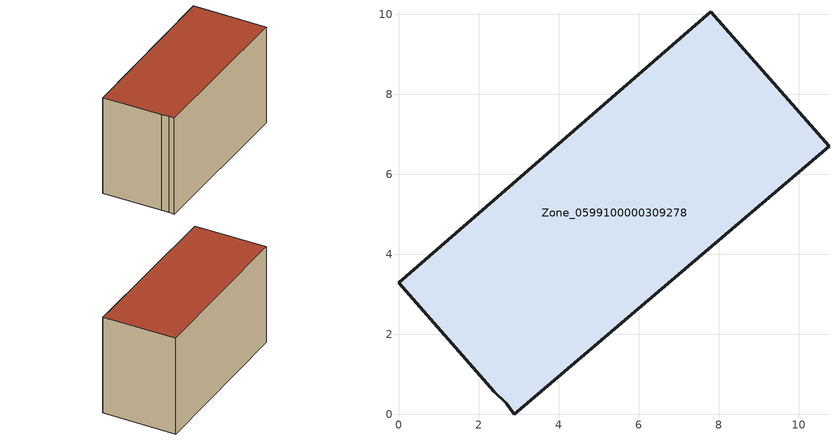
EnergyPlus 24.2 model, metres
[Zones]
Zone_0599100000309278
 floor ground (C_G): 2.39,0.56 0,3.29 7.81,10.07 10.76,6.71 2.89,0 2.69,0.28 z0
 wall outside (C_F): 2.89,0 10.76,6.71 7.81,10.07 0,3.29 2.39,0.56 2.69,0.28 2.89,0 z0:6.21
 roof outside (C_R): 0,3.29 2.39,0.56 2.69,0.28 2.89,0 10.76,6.71 7.81,10.07 z6.21
[BUILDING]
Pand.0599100000309278: North Axis=0; Terrain=City; Loads Convergence Tolerance Value=0.04; Temperature Convergence Tolerance Value=0.4; Solar Distribution=FullExterior; Maximum Number of Warmup Days=25; Minimum Number of Warmup Days=1
[Site:Location]
Rotterdam.The.Hague.AP_ZH_NLD Design_Conditions: Latitude=51.96; Longitude=4.45; Time Zone=1; Elevation=-4.5
[SITE:GROUNDTEMPERATURE:BUILDINGSURFACE]
18, 18, 18, 18, 18, 18, 18, 18, 18, 18, 18, 18
[MATERIAL] Thermal Absorptance=0.9; Solar Absorptance=0.7; Visible Absorptance=0.7
Name | Roughness | Thickness | Conductivity | Density | Specific Heat
G.TI.1946 | MediumSmooth | 0.15 | 1 | 540 | 1210
F.TI.1946 | Rough | 0.3 | 0.857143 | 1920 | 840
R.TI.1946 | MediumRough | 0.2 | 0.1 | 1500 | 1000
[CONSTRUCTION]
C_G: G.TI.1946
C_F: F.TI.1946
C_R: R.TI.1946
[ZONE]
Zone_0599100000309278: Type=1; Multiplier=1; Ceiling Height=Autocalculate; Volume=Autocalculate; Floor Area=autocalculate; Part of Total Floor Area=Yes
[ZONEINFILTRATION:DESIGNFLOWRATE]
Infil_Zone_0599100000309278: Zone or ZoneList or Space or SpaceList=Zone_0599100000309278; Schedule=AlwaysOn; Design Flow Rate Calculation Method=Flow/Area; Flow Rate per Floor Area=0.003; Constant Term Coefficient=1; Temperature Term Coefficient=0; Velocity Term Coefficient=0; Velocity Squared Term Coefficient=0
[HVACTEMPLATE:ZONE:IDEALLOADSAIRSYSTEM]
Zone_0599100000309278: Maximum Heating Supply Air Temperature=50; Minimum Cooling Supply Air Temperature=13; Maximum Heating Supply Air Humidity Ratio=0.0156; Minimum Cooling Supply Air Humidity Ratio=0.0077; Heating Limit=NoLimit; Cooling Limit=NoLimit; Dehumidification Control Type=ConstantSensibleHeatRatio; Cooling Sensible Heat Ratio=0.7; Dehumidification Setpoint=60; Humidification Control Type=None; Humidification Setpoint=30; Outdoor Air Method=None; Outdoor Air Flow Rate per Person=0.00944; Outdoor Air Flow Rate per Zone Floor Area=0; Outdoor Air Flow Rate per Zone=0; Demand Controlled Ventilation Type=None; Outdoor Air Economizer Type=NoEconomizer; Heat Recovery Type=None; Sensible Heat Recovery Effectiveness=0.7; Latent Heat Recovery Effectiveness=0.65
[ZONECONTROL:THERMOSTAT]
ThermostatControl_Zone_0599100000309278: Zone or ZoneList=Zone_0599100000309278; Control Type Schedule=DualSetpointControlType; Control 1=Thermostat_Zone_0599100000309278; Temperature Difference Between Cutout And Setpoint=0
[THERMOSTATSETPOINT:DUALSETPOINT]
Thermostat_Zone_0599100000309278: Heating Setpoint Temperature Schedule=HeatingSetpoint_Zone_0599100000309278; Cooling Setpoint Temperature Schedule=CoolingSetpoint_Zone_0599100000309278
[SCHEDULE:COMPACT]
HeatingSetpoint_Zone_0599100000309278: Through: 12/31, For: AllDays, Until: 24:00, 21
CoolingSetpoint_Zone_0599100000309278: Through: 12/31, For: AllDays, Until: 24:00, 24
DualSetpointControlType: Through: 12/31, For: AllDays, Until: 24:00, 4
AlwaysOn: Through: 12/31, For: AllDays, Until: 24:00, 1
